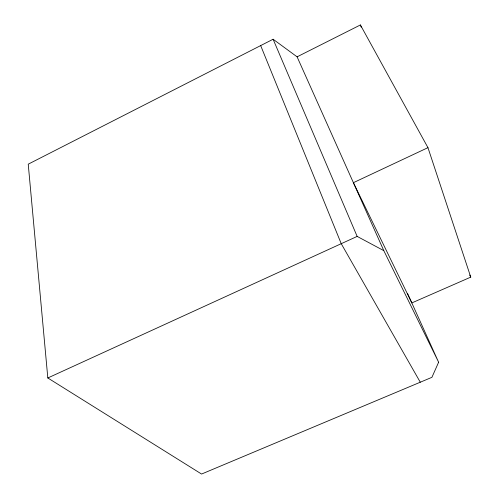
<?xml version="1.0" encoding="UTF-8"?>
<svg xmlns="http://www.w3.org/2000/svg" width="499" height="499" viewBox="0 0 499 499"><rect width="100%" height="100%" fill="white"/><g stroke="black" fill="none" stroke-linecap="round" stroke-linejoin="round"><path stroke-width="0.75" d="M438.621 362.23L431.922 377.325L201.565 474.05L47.817 377.968L28.237 164.171L273.109 39.24L297.092 56.83L383.793 250.641L438.621 362.23L407.652 293.693M297.092 56.83L360.397 24.95L427.955 147.66L470.763 277.126L411.825 302.924L353.392 182.684L427.955 147.66M47.817 377.968L357.159 236.407L383.793 250.641M420.283 382.215L341.235 243.693L260.671 45.59M469.69 275.061L470.763 277.126M273.109 39.24L357.159 236.407M360.397 24.95L361.207 27.139"/></g></svg>
